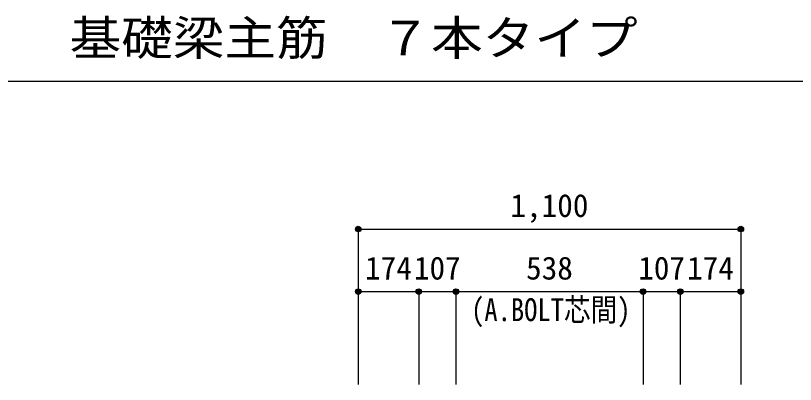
# Model space of a CAD drawing. Units: millimetres at full size, sheet at 1:30. Extents: x -5973 to 5954, y -4195 to 4201.
# Drawn here: x -983 to 1259, y -1095 to -33 of the extents above; entities that cross this region are included whole.
import ezdxf
from ezdxf.enums import TextEntityAlignment as Align

# ---------------------------------------------------------------- set-up
doc = ezdxf.new("R2010")
doc.units = ezdxf.units.MM
doc.header["$LTSCALE"] = 30
doc.header["$PDMODE"] = 32
doc.header["$PDSIZE"] = 15
for name, color, linetype in [('0-7_文字', 4, 'Continuous'), ('0-D_寸法', 4, 'Continuous'), ('6-7_文字', 7, 'Continuous'), ('F-0_枠', 6, 'Continuous')]:
    doc.layers.add(name, color=color, linetype=linetype)
doc.styles.add('ＭＳ ゴシック', font='')
doc.styles.get('ＭＳ ゴシック').set_extended_font_data('MS Gothic')

msp = doc.modelspace()

# ---------------------------------------------------------------- linework, layer by layer
at = {"layer": '0-D_寸法'}
for p, q in [((2.44, -647.85), (1102.44, -647.85)), ((2.44, -647.85), (2.44, -827.85)), ((2.44, -647.85), (2.44, -827.85)), ((2.44, -647.85), (1102.44, -647.85)), ((1102.44, -647.85), (1102.44, -827.85)), ((2.44, -827.85), (176.44, -827.85)), ((2.44, -827.85), (2.44, -1094.89)), ((176.44, -827.85), (176.44, -1094.89)), ((176.44, -827.85), (283.44, -827.85)), ((283.44, -827.85), (283.44, -1094.89)), ((283.44, -827.85), (821.44, -827.85)), ((821.44, -827.85), (821.44, -1094.89)), ((821.44, -827.85), (928.44, -827.85)), ((928.44, -827.85), (928.44, -1094.89)), ((928.44, -827.85), (1102.44, -827.85)), ((1102.44, -827.85), (1102.44, -1094.89)), ((1102.44, -827.85), (1102.44, -1094.89))]:
    msp.add_line(p, q, dxfattribs=at)
for centre, radius in [((2.44, -647.85), 8), ((2.44, -647.85), 7.2), ((2.44, -647.85), 6.4), ((2.44, -647.85), 5.6), ((2.44, -647.85), 4.8), ((2.44, -647.85), 4), ((2.44, -647.85), 3.2), ((2.44, -647.85), 2.4), ((2.44, -647.85), 1.6), ((2.44, -647.85), 0.8), ((1102.44, -647.85), 8), ((1102.44, -647.85), 7.2), ((1102.44, -647.85), 6.4), ((1102.44, -647.85), 5.6), ((1102.44, -647.85), 4.8), ((1102.44, -647.85), 4), ((1102.44, -647.85), 3.2), ((1102.44, -647.85), 2.4), ((1102.44, -647.85), 1.6), ((1102.44, -647.85), 0.8), ((2.44, -827.85), 8), ((2.44, -827.85), 7.2), ((2.44, -827.85), 6.4), ((2.44, -827.85), 5.6), ((2.44, -827.85), 4.8), ((2.44, -827.85), 4), ((2.44, -827.85), 3.2), ((2.44, -827.85), 2.4), ((2.44, -827.85), 1.6), ((2.44, -827.85), 0.8), ((176.44, -827.85), 8), ((176.44, -827.85), 7.2), ((176.44, -827.85), 6.4), ((176.44, -827.85), 5.6), ((176.44, -827.85), 4.8), ((176.44, -827.85), 4), ((176.44, -827.85), 3.2), ((176.44, -827.85), 2.4), ((176.44, -827.85), 1.6), ((176.44, -827.85), 0.8), ((283.44, -827.85), 8), ((283.44, -827.85), 7.2), ((283.44, -827.85), 6.4), ((283.44, -827.85), 5.6), ((283.44, -827.85), 4.8), ((283.44, -827.85), 4), ((283.44, -827.85), 3.2), ((283.44, -827.85), 2.4), ((283.44, -827.85), 1.6), ((283.44, -827.85), 0.8), ((821.44, -827.85), 8), ((821.44, -827.85), 7.2), ((821.44, -827.85), 6.4), ((821.44, -827.85), 5.6), ((821.44, -827.85), 4.8), ((821.44, -827.85), 4), ((821.44, -827.85), 3.2), ((821.44, -827.85), 2.4), ((821.44, -827.85), 1.6), ((821.44, -827.85), 0.8), ((928.44, -827.85), 8), ((928.44, -827.85), 7.2), ((928.44, -827.85), 6.4), ((928.44, -827.85), 5.6), ((928.44, -827.85), 4.8), ((928.44, -827.85), 4), ((928.44, -827.85), 3.2), ((928.44, -827.85), 2.4), ((928.44, -827.85), 1.6), ((928.44, -827.85), 0.8), ((1102.44, -827.85), 8), ((1102.44, -827.85), 7.2), ((1102.44, -827.85), 6.4), ((1102.44, -827.85), 5.6), ((1102.44, -827.85), 4.8), ((1102.44, -827.85), 4), ((1102.44, -827.85), 3.2), ((1102.44, -827.85), 2.4), ((1102.44, -827.85), 1.6), ((1102.44, -827.85), 0.8)]:
    msp.add_circle(centre, radius, dxfattribs=at)
at = {"layer": '0-D_寸法', "color": 7}
for p in [(2.44, -647.85), (1102.44, -647.85), (2.44, -827.85), (176.44, -827.85), (283.44, -827.85), (821.44, -827.85), (928.44, -827.85), (1102.44, -827.85)]:
    msp.add_point(p, dxfattribs=at)
at = {"layer": 'F-0_枠', "color": 2}
msp.add_line((-5972.88, -222.05), (3723.6, -222.05), dxfattribs=at)

# ---------------------------------------------------------------- texts
at = {"layer": '0-7_文字', "style": 'ＭＳ ゴシック', "width": 0.85}
msp.add_text('(A.BOLT芯間)', height=65.98, dxfattribs=at).set_placement((326.92, -932.62), align=Align.BOTTOM_LEFT)
at = {"layer": '0-D_寸法', "style": 'ＭＳ ゴシック'}
for s, p in [('1,100', (439.94, -632.85)), ('174', (21.94, -812.85)), ('107', (162.44, -812.85)), ('538', (484.94, -812.85)), ('107', (807.44, -812.85)), ('174', (947.94, -812.85))]:
    msp.add_text(s, height=65.98, dxfattribs=at).set_placement(p, align=Align.BOTTOM_LEFT)
at = {"layer": '6-7_文字', "color": 2, "style": 'ＭＳ ゴシック', "width": 1.1}
msp.add_text('\u3000\u3000基礎梁主筋\u3000７本タイプ', height=98.97, dxfattribs=at).set_placement((-1124.64, -177.05), align=Align.BOTTOM_LEFT)

doc.saveas('drawing.dxf')
